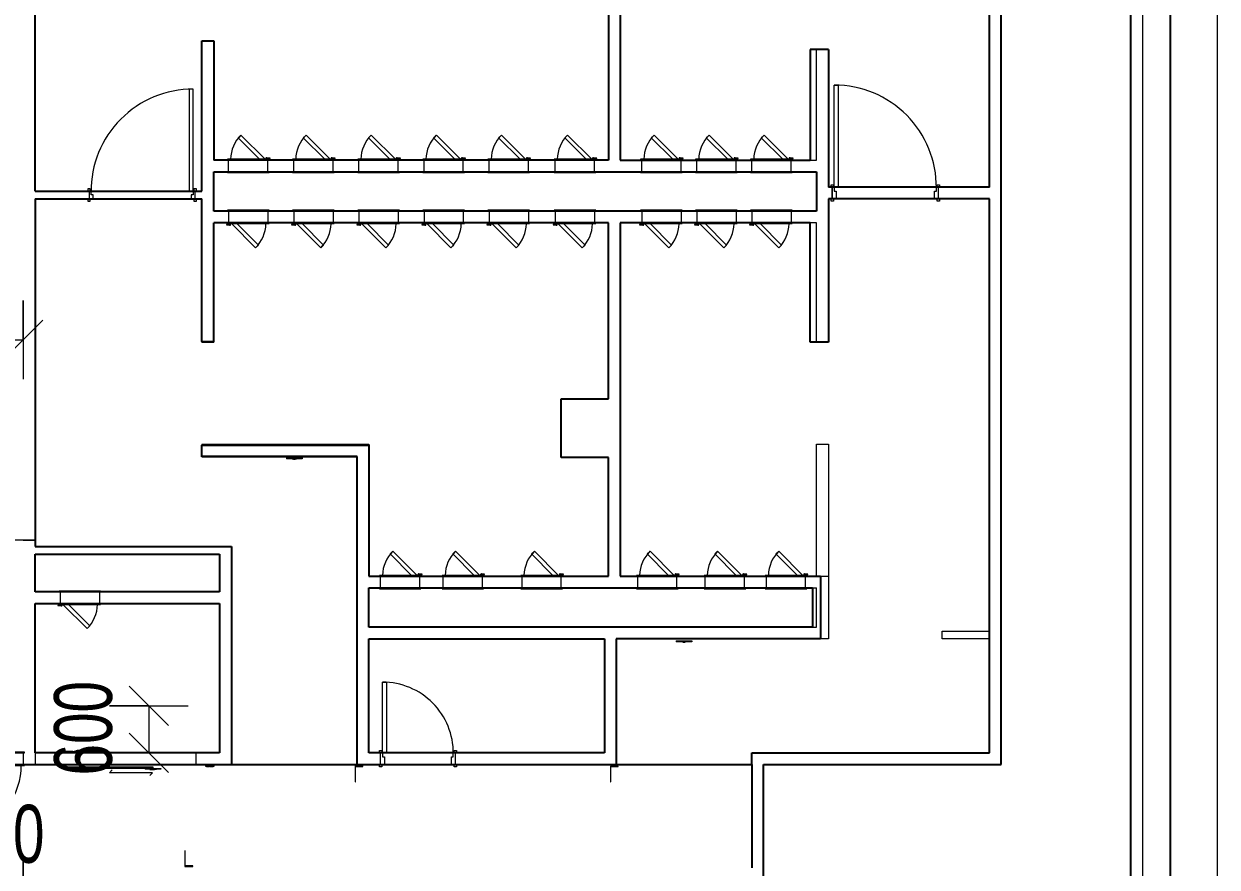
# Model space of a CAD drawing. Header units: millimetres. Extents: x 35540 to 832230, y -10956 to 416550.
# Drawn here: x 78847 to 94039, y 34341 to 45082 of the extents above; entities that cross this region are included whole.
import ezdxf

# ---------------------------------------------------------------- set-up
doc = ezdxf.new("R2010")
doc.units = ezdxf.units.MM
for name, color, linetype, lineweight in [('A-ANNO-DIMS', 211, 'Continuous', 5), ('A-ANNO-DIMS-500', 211, 'Continuous', 5), ('A-AREA-BNDY', 1, 'Continuous', 18), ('A-DOOR', 31, 'Continuous', 5), ('A-DOOR-FRAM', 31, 'Continuous', 15), ('A-FLOR', 192, 'Continuous', 5), ('A-GENM', 13, 'Continuous', 5), ('A-WALL', 113, 'Continuous', 5)]:
    doc.layers.add(name, color=color, linetype=linetype, lineweight=lineweight)
doc.styles.add('Arial', font='arial.ttf', dxfattribs={"width": 0.7, "height": 737.649701})
doc.dimstyles.new('Linear_-_1_5mm_Arial', dxfattribs={"dimscale": 304.8, "dimtxt": 750, "dimasz": 1.64042, "dimexe": 1.64042, "dimexo": 0.0625, "dimgap": 0.82021, "dimtad": 1, "dimdec": 0, "dimzin": 0, "dimdsep": 46, "dimtxsty": 'Arial', "dimblk1": 'OBLIQUE', "dimblk2": 'OBLIQUE', "dimsah": 1, "dimcen": 0.09, "dimadec": 0, "dimazin": 0, "dimtfac": 1, "dimtdec": 4, "dimtix": 1, "dimtmove": 0, "dimatfit": 3, "dimfxl": 1.64042, "dimfxlon": 1, "dimtvp": 1, "dimtolj": 1, "dimtzin": 0, "dimarcsym": 2})

# ---------------------------------------------------------------- blocks, each defined once
blk = doc.blocks.new('DLN-Single Door__X01_ - _M08_1300 x 2450 _WH_-16935537-G_F U_F_A_')
at = {"layer": 'A-DOOR'}
for p, q in [((-660, 80), (-690, 80)), ((-690, 80), (-690, 50)), ((-690, 50), (-660, 50)), ((-660, 50), (-660, 80)), ((690, 80), (660, 80)), ((660, 80), (660, 50)), ((660, 50), (690, 50)), ((690, 50), (690, 80)), ((-660, -50), (-690, -50)), ((-690, -50), (-690, -80)), ((-690, -80), (-660, -80)), ((-660, -80), (-660, -50)), ((-600, -50), (-650, -50)), ((-650, -50), (-650, -1350)), ((-600, -1350), (-600, -50)), ((690, -50), (660, -50)), ((660, -50), (660, -80)), ((660, -80), (690, -80)), ((690, -80), (690, -50)), ((-650, -1350), (-600, -1350))]:
    blk.add_line(p, q, dxfattribs=at)
blk.add_arc((-650, -50), 1300, 270, 0.5, dxfattribs=at)
at = {"layer": 'A-DOOR-FRAM'}
for p, q in [((-625, 50), (-675, 50)), ((-675, 50), (-675, -50)), ((-650, -50), (-650, 0)), ((-650, 0), (-625, 0)), ((-625, 0), (-625, 50)), ((625, 50), (625, 0)), ((675, 50), (625, 50)), ((675, -50), (675, 50)), ((-675, -50), (-650, -50)), ((625, 0), (650, 0)), ((650, 0), (650, -50)), ((650, -50), (675, -50))]:
    blk.add_line(p, q, dxfattribs=at)
blk = doc.blocks.new('DLN-Single Door__X01_ - _M03a_ 900 x 2450 _WH_-16935538-G_F U_F_A_')
at = {"layer": 'A-DOOR'}
for p, q in [((-450, 975), (-400, 975)), ((-450, 75), (-450, 975)), ((-400, 975), (-400, 75)), ((-490, 105), (-460, 105)), ((-490, 75), (-490, 105)), ((-460, 75), (-490, 75)), ((-460, 105), (-460, 75)), ((-400, 75), (-450, 75)), ((460, 75), (460, 105)), ((460, 105), (490, 105)), ((490, 75), (460, 75)), ((490, 105), (490, 75)), ((-490, -75), (-460, -75)), ((-490, -105), (-490, -75)), ((-460, -105), (-490, -105)), ((-460, -75), (-460, -105)), ((460, -105), (460, -75)), ((460, -75), (490, -75)), ((490, -105), (460, -105)), ((490, -75), (490, -105))]:
    blk.add_line(p, q, dxfattribs=at)
blk.add_arc((-450, 75), 900, 359.5, 90, dxfattribs=at)
at = {"layer": 'A-DOOR-FRAM'}
for p, q in [((-475, 75), (-450, 75)), ((-475, -75), (-475, 75)), ((-450, 75), (-450, 25)), ((-450, 25), (-425, 25)), ((-425, 25), (-425, -75)), ((425, 25), (450, 25)), ((425, -75), (425, 25)), ((450, 75), (475, 75)), ((450, 25), (450, 75)), ((475, 75), (475, -75)), ((-425, -75), (-475, -75)), ((475, -75), (425, -75))]:
    blk.add_line(p, q, dxfattribs=at)
blk = doc.blocks.new('DLN-Access Panel__AP13_ - _AP13_ 900 x 1100 _WH_-13765078-G_F U_F_A_')
at = {"layer": 'A-DOOR'}
for p, q in [((-490, 75), (-490, 85)), ((490, 85), (-490, 85)), ((-490, 75), (490, 75)), ((490, 75), (490, 85)), ((-490, -85), (-490, -75)), ((490, -75), (-490, -75)), ((-490, -85), (490, -85)), ((-436, -85), (287, -591)), ((316, -550), (-349, -85)), ((490, -85), (490, -75)), ((287, -591), (316, -550))]:
    blk.add_line(p, q, dxfattribs=at)
blk.add_arc((-450, -75), 900, 325, 359.3465, dxfattribs=at)
at = {"layer": 'A-DOOR-FRAM', "lineweight": 5}
for p, q in [((-475, 75), (-475, -75)), ((475, 75), (475, -75))]:
    blk.add_line(p, q, dxfattribs=at)
blk = doc.blocks.new('DLN-Access Panel__AP01_ - _AP04_ 450 x 650 _WH_-16056296-G_F U_F_A_')
at = {"layer": 'A-DOOR'}
for p, q in [((-265, 75), (-265, 85)), ((265, 85), (-265, 85)), ((-265, 75), (265, 75)), ((265, 75), (265, 85)), ((-240, -95), (-278, -95)), ((-278, -95), (-278, -100)), ((-278, -100), (-240, -100)), ((-265, -85), (-265, -75)), ((265, -75), (-265, -75)), ((-265, -85), (265, -85)), ((-240, -85), (-240, -97)), ((-225, -97), (-225, -85)), ((-215, -85), (93, -393)), ((129, -358), (-144, -85)), ((265, -85), (265, -75)), ((93, -393), (129, -358))]:
    blk.add_line(p, q, dxfattribs=at)
for centre, radius, start, end in [((-233, -97), 7.5, 199.4712, 360), ((-233, -97), 7.5, 180, 0), ((-233, -97), 7.5, 199.4712, 360), ((-233, -97), 7.5, 195, 0), ((-233, -97), 2, 180, 360), ((-233, -97), 2, 180, 360), ((-225, -75), 450, 315, 358.6824)]:
    blk.add_arc(centre, radius, start, end, dxfattribs=at)
at = {"layer": 'A-DOOR-FRAM', "lineweight": 5}
for p, q in [((-250, 75), (-250, -75)), ((250, 75), (250, -75))]:
    blk.add_line(p, q, dxfattribs=at)
blk = doc.blocks.new('DLN-Access Panel__AP01_ - _AP04_ 450 x 650 _WH_-16053561-G_F U_F_A_')
at = {"layer": 'A-DOOR'}
for p, q in [((-265, 75), (-265, 85)), ((265, 85), (-265, 85)), ((-265, 75), (265, 75)), ((265, 75), (265, 85)), ((-240, -95), (-278, -95)), ((-278, -95), (-278, -100)), ((-278, -100), (-240, -100)), ((-265, -85), (-265, -75)), ((265, -75), (-265, -75)), ((-265, -85), (265, -85)), ((-240, -85), (-240, -97)), ((-225, -97), (-225, -85)), ((-215, -85), (93, -393)), ((129, -358), (-144, -85)), ((265, -85), (265, -75)), ((93, -393), (129, -358))]:
    blk.add_line(p, q, dxfattribs=at)
for centre, radius, start, end in [((-233, -97), 7.5, 199.4712, 360), ((-233, -97), 7.5, 180, 0), ((-233, -97), 7.5, 199.4712, 360), ((-233, -97), 7.5, 195, 0), ((-233, -97), 2, 180, 360), ((-233, -97), 2, 180, 360), ((-225, -75), 450, 315, 358.6824)]:
    blk.add_arc(centre, radius, start, end, dxfattribs=at)
at = {"layer": 'A-DOOR-FRAM', "lineweight": 5}
for p, q in [((-250, 75), (-250, -75)), ((250, 75), (250, -75))]:
    blk.add_line(p, q, dxfattribs=at)
blk = doc.blocks.new('DLN-Access Panel__AP01_ - _AP04_ 450 x 650 _WH_-V11-G_F U_F_A_')
at = {"layer": 'A-DOOR'}
for p, q in [((-265, 75), (-265, 85)), ((265, 85), (-265, 85)), ((-265, 75), (265, 75)), ((265, 75), (265, 85)), ((-240, -95), (-278, -95)), ((-278, -95), (-278, -100)), ((-278, -100), (-240, -100)), ((-265, -85), (-265, -75)), ((265, -75), (-265, -75)), ((-265, -85), (265, -85)), ((-240, -85), (-240, -97)), ((-225, -97), (-225, -85)), ((-215, -85), (93, -393)), ((129, -358), (-144, -85)), ((265, -85), (265, -75)), ((93, -393), (129, -358))]:
    blk.add_line(p, q, dxfattribs=at)
for centre, radius, start, end in [((-233, -97), 7.5, 199.4712, 360), ((-233, -97), 7.5, 180, 0), ((-233, -97), 7.5, 199.4712, 360), ((-233, -97), 7.5, 195, 0), ((-233, -97), 2, 180, 360), ((-233, -97), 2, 180, 360), ((-225, -75), 450, 315, 358.6824)]:
    blk.add_arc(centre, radius, start, end, dxfattribs=at)
at = {"layer": 'A-DOOR-FRAM', "lineweight": 5}
for p, q in [((-250, 75), (-250, -75)), ((250, 75), (250, -75))]:
    blk.add_line(p, q, dxfattribs=at)
blk = doc.blocks.new('DLN-Access Panel__AP01_ - _AP04_ 450 x 650 _WH_-V10-G_F U_F_A_')
at = {"layer": 'A-DOOR'}
for p, q in [((-265, 75), (-265, 85)), ((265, 85), (-265, 85)), ((-265, 75), (265, 75)), ((265, 75), (265, 85)), ((-240, -95), (-278, -95)), ((-278, -95), (-278, -100)), ((-278, -100), (-240, -100)), ((-265, -85), (-265, -75)), ((265, -75), (-265, -75)), ((-265, -85), (265, -85)), ((-240, -85), (-240, -97)), ((-225, -97), (-225, -85)), ((-215, -85), (93, -393)), ((129, -358), (-144, -85)), ((265, -85), (265, -75)), ((93, -393), (129, -358))]:
    blk.add_line(p, q, dxfattribs=at)
for centre, radius, start, end in [((-233, -97), 7.5, 199.4712, 360), ((-233, -97), 7.5, 180, 0), ((-233, -97), 7.5, 199.4712, 360), ((-233, -97), 7.5, 195, 0), ((-233, -97), 2, 180, 360), ((-233, -97), 2, 180, 360), ((-225, -75), 450, 315, 358.6824)]:
    blk.add_arc(centre, radius, start, end, dxfattribs=at)
at = {"layer": 'A-DOOR-FRAM', "lineweight": 5}
for p, q in [((-250, 75), (-250, -75)), ((250, 75), (250, -75))]:
    blk.add_line(p, q, dxfattribs=at)
blk = doc.blocks.new('DLN-Single Door__X01_ - _M08a_1300 x 2450 _WH_-16935548-G_F U_F_A_')
at = {"layer": 'A-DOOR'}
for p, q in [((-650, 1375), (-600, 1375)), ((-650, 75), (-650, 1375)), ((-600, 1375), (-600, 75)), ((-690, 105), (-660, 105)), ((-690, 75), (-690, 105)), ((-660, 75), (-690, 75)), ((-660, 105), (-660, 75)), ((-600, 75), (-650, 75)), ((660, 75), (660, 105)), ((660, 105), (690, 105)), ((690, 75), (660, 75)), ((690, 105), (690, 75)), ((-690, -75), (-660, -75)), ((-690, -105), (-690, -75)), ((-660, -105), (-690, -105)), ((-660, -75), (-660, -105)), ((660, -105), (660, -75)), ((660, -75), (690, -75)), ((690, -105), (660, -105)), ((690, -75), (690, -105))]:
    blk.add_line(p, q, dxfattribs=at)
blk.add_arc((-650, 75), 1300, 359.5, 90, dxfattribs=at)
at = {"layer": 'A-DOOR-FRAM'}
for p, q in [((-675, 75), (-650, 75)), ((-675, -75), (-675, 75)), ((-650, 75), (-650, 25)), ((-650, 25), (-625, 25)), ((-625, 25), (-625, -75)), ((625, 25), (650, 25)), ((625, -75), (625, 25)), ((650, 75), (675, 75)), ((650, 25), (650, 75)), ((675, 75), (675, -75)), ((-625, -75), (-675, -75)), ((675, -75), (625, -75))]:
    blk.add_line(p, q, dxfattribs=at)
blk = doc.blocks.new('Signage - Female - Type 1-17066941-G_F U_F_A_')
at = {"layer": 'A-GENM'}
for p, q in [((225, -10), (125, -10)), ((125, -10), (125, -210)), ((131, -210), (131, -16)), ((131, -16), (225, -16)), ((225, -16), (225, -10)), ((125, -210), (131, -210))]:
    blk.add_line(p, q, dxfattribs=at)
blk = doc.blocks.new('Signage - Male - Type 1-17068296-G_F U_F_A_')
at = {"layer": 'A-GENM'}
for p, q in [((225, -9), (125, -9)), ((125, -9), (125, -209)), ((131, -209), (131, -15)), ((131, -15), (225, -15)), ((225, -15), (225, -9)), ((125, -209), (131, -209))]:
    blk.add_line(p, q, dxfattribs=at)
blk = doc.blocks.new('Signage - Lift - Type 1-17070343-G_F U_F_A_')
at = {"layer": 'A-GENM'}
for p, q in [((25, -9), (25, -15)), ((125, -9), (25, -9)), ((25, -15), (119, -15)), ((119, -15), (119, -209)), ((125, -209), (125, -9)), ((119, -209), (125, -209))]:
    blk.add_line(p, q, dxfattribs=at)
blk = doc.blocks.new('Signage - Female_Wall Mount_ - Type 1-17078558-G_F U_F_A_')
at = {"layer": 'A-GENM'}
for p, q in [((25, 22), (225, 22)), ((25, 12), (25, 22)), ((225, 12), (25, 12)), ((98, 28), (115, 28)), ((98, 22), (98, 28)), ((115, 28), (115, 22)), ((115, 28), (115, 22)), ((135, 28), (115, 28)), ((115, 28), (135, 28)), ((115, 28), (135, 28)), ((115, 28), (115, 22)), ((117, 28), (133, 28)), ((117, 22), (117, 28)), ((118, 28), (118, 22)), ((132, 22), (132, 28)), ((133, 22), (133, 28)), ((135, 22), (135, 28)), ((135, 28), (152, 28)), ((135, 22), (135, 28)), ((152, 22), (152, 28)), ((225, 12), (225, 22))]:
    blk.add_line(p, q, dxfattribs=at)
blk = doc.blocks.new('Signage - Male_Wall Mount_ - Type 1-17079279-G_F U_F_A_')
at = {"layer": 'A-GENM'}
for p, q in [((25, 22), (225, 22)), ((25, 12), (25, 22)), ((225, 12), (25, 12)), ((105, 28), (105, 22)), ((105, 28), (115, 28)), ((115, 28), (115, 22)), ((115, 28), (135, 28)), ((135, 28), (115, 28)), ((115, 28), (135, 28)), ((116, 28), (134, 28)), ((116, 22), (116, 28)), ((118, 28), (118, 22)), ((132, 22), (132, 28)), ((134, 22), (134, 28)), ((135, 22), (135, 28)), ((135, 28), (145, 28)), ((145, 22), (145, 28)), ((225, 12), (225, 22))]:
    blk.add_line(p, q, dxfattribs=at)
blk = doc.blocks.new('Accessible Toilet Power Operated Sliding Door_V14 - Accessible Toilet Power Operated Sliding Door_V14-17315368-G_F U_F_A_')
at = {"layer": 'A-DOOR', "lineweight": 15}
for p, q in [((-1111, 214), (-1146, 178)), ((-1146, 178), (-596, 178)), ((-596, 178), (-632, 143)), ((-1150, 103), (-1150, 123)), ((-1150, 123), (-50, 123)), ((-50, 103), (-1150, 103)), ((-50, 103), (-50, 123))]:
    blk.add_line(p, q, dxfattribs=at)
at = {"layer": 'A-DOOR'}
for p, q in [((-1925, 98), (-1825, 98)), ((-1925, 75), (-1925, 98)), ((-1918, 103), (-1880, 103)), ((-1870, 103), (-1832, 103)), ((-1825, 98), (-1825, 75)), ((-370, -75), (-370, -98)), ((-270, -98), (-370, -98)), ((-363, -103), (-363, -98)), ((-325, -103), (-363, -103)), ((-325, -98), (-325, -103)), ((-315, -98), (-315, -103)), ((-277, -103), (-315, -103)), ((-277, -103), (-277, -98)), ((-270, -98), (-270, -75)), ((-250, -98), (-270, -98)), ((-250, -75), (-250, -98)), ((-150, -98), (-250, -98)), ((-225, -98), (-225, -103)), ((-218, -103), (-225, -103)), ((-218, -98), (-218, -103)), ((-218, -98), (-218, -103)), ((-182, -103), (-218, -103)), ((-213, -98), (-213, -103)), ((-213, -103), (-187, -103)), ((-187, -103), (-213, -103)), ((-203, -103), (-203, -98)), ((-203, -98), (-203, -103)), ((-203, -103), (-197, -103)), ((-197, -103), (-203, -103)), ((-197, -98), (-197, -103)), ((-197, -98), (-197, -103)), ((-187, -98), (-187, -103)), ((-182, -103), (-182, -98)), ((-182, -98), (-182, -103)), ((-175, -103), (-182, -103)), ((-175, -98), (-175, -103)), ((-150, -98), (-150, -75)), ((-130, -98), (-130, -75)), ((-30, -98), (-130, -98)), ((-30, -75), (-30, -98))]:
    blk.add_line(p, q, dxfattribs=at)
blk = doc.blocks.new('Signage - Dis_Wall Mount 2_ - Signage - Dis_Wall Mount 2_-17087926-G_F U_F_A_')
at = {"layer": 'A-GENM'}
for p, q in [((-100, 10), (100, 10)), ((-100, 10), (-100, 0)), ((100, 0), (-100, 0)), ((-17, 0), (-17, -6)), ((-17, -6), (-17, 0)), ((10, -6), (10, 0)), ((18, -6), (18, 0)), ((21, -6), (21, 0)), ((22, 0), (22, -6)), ((26, -6), (26, 0)), ((34, -6), (34, 0)), ((45, -6), (45, 0)), ((100, 10), (100, 0)), ((-40, 0), (-40, -6)), ((-17, -6), (-40, -6)), ((-40, -6), (21, -6)), ((18, -6), (-17, -6)), ((-10, 0), (-10, -6)), ((-10, 0), (-10, -6)), ((10, -6), (-10, -6)), ((-10, -6), (10, -6)), ((10, -6), (-10, -6)), ((10, -6), (10, 0)), ((10, -6), (10, 0)), ((26, -6), (10, -6)), ((21, -6), (18, -6)), ((32, -6), (26, -6)), ((45, -6), (32, -6))]:
    blk.add_line(p, q, dxfattribs=at)
blk = doc.blocks.new('DIMBLOCK8-G_F U_F_A_')
at = {"layer": 'A-ANNO-DIMS-500'}
for p, q in [((77739, 34428), (77739, 33428)), ((77739, 33928), (77739, 34428)), ((78839, 34428), (78839, 33428)), ((78839, 33928), (78839, 34428)), ((77739, 33928), (77989, 34178)), ((78839, 33928), (79089, 34178)), ((77739, 33928), (77489, 33678)), ((77739, 33928), (78839, 33928)), ((78839, 33928), (78589, 33678))]:
    blk.add_line(p, q, dxfattribs=at)
at = {"layer": 'A-ANNO-DIMS-500', "color": 0, "insert": (77505, 35135), "char_height": 737.6, "width": 1883.08, "attachment_point": 1, "line_spacing_factor": 0.938532, "style": 'Arial'}
blk.add_mtext('1100', dxfattribs=at)
blk = doc.blocks.new('_Oblique')
at = {"color": 0, "linetype": 'ByBlock', "lineweight": -2}
blk.add_line((-0.5, -0.5), (0.5, 0.5), dxfattribs=at)
blk = doc.blocks.new('DIMBLOCK9-G_F U_F_A_')
at = {"layer": 'A-ANNO-DIMS-500'}
for p, q in [((80438, 36397), (80188, 36647)), ((79938, 36397), (80938, 36397)), ((80438, 36397), (79938, 36397)), ((80438, 36397), (80438, 35797)), ((80438, 36397), (80688, 36147)), ((80438, 35797), (80188, 36047)), ((79938, 35797), (80938, 35797)), ((80438, 35797), (79938, 35797)), ((80438, 35797), (80688, 35547))]:
    blk.add_line(p, q, dxfattribs=at)
at = {"layer": 'A-ANNO-DIMS-500', "color": 0, "insert": (79231, 35509), "char_height": 737.6, "width": 1412.31, "attachment_point": 1, "rotation": 90, "line_spacing_factor": 0.938532, "style": 'Arial'}
blk.add_mtext('600', dxfattribs=at)
blk = doc.blocks.new('DIMBLOCK11-G_F U_F_A_')
at = {"layer": 'A-ANNO-DIMS-500'}
for p, q in [((76039, 40558), (76039, 41558)), ((78839, 41558), (78839, 40558)), ((78839, 41058), (78839, 41558)), ((76039, 41058), (76289, 41308)), ((78839, 41058), (79089, 41308)), ((76039, 41058), (75789, 40808)), ((76039, 41058), (78839, 41058)), ((76039, 41058), (76039, 40558)), ((78839, 41058), (78589, 40808))]:
    blk.add_line(p, q, dxfattribs=at)
at = {"layer": 'A-ANNO-DIMS-500', "color": 0, "insert": (76655, 42265), "char_height": 737.6, "width": 1883.08, "attachment_point": 1, "line_spacing_factor": 0.938532, "style": 'Arial'}
blk.add_mtext('2800', dxfattribs=at)

msp = doc.modelspace()

# ---------------------------------------------------------------- linework, layer by layer
at = {"layer": 'A-AREA-BNDY', "color": 7, "lineweight": 25}
for p, q in [((78989.3, 42952.5), (78989.3, 49957.5)), ((91139.3, 43002.5), (91139.3, 49957.5)), ((91289.3, 35647.5), (91289.3, 48757.7)), ((92939.3, 32057.5), (92939.3, 48757.7)), ((93439.3, 48757.7), (93439.3, 31607.5)), ((86289.3, 47687.5), (86289.3, 43347.5)), ((86439.3, 47687.5), (86439.3, 43347.5)), ((81114.3, 42952.5), (81114.3, 44867.5)), ((81114.3, 44867.5), (81264.3, 44867.5)), ((81264.3, 44867.5), (81264.3, 43347.5)), ((89089.3, 44757.5), (88859.3, 44757.5)), ((88859.3, 44757.5), (88859.3, 43347.5)), ((89089.3, 44757.5), (89089.3, 43002.5)), ((86289.3, 43347.5), (81264.3, 43347.5)), ((86439.3, 43347.5), (88859.3, 43347.5)), ((81264.3, 43197.5), (88939.3, 43197.5)), ((81264.3, 42697.5), (81264.3, 43197.5)), ((88939.3, 43197.5), (88939.3, 42697.5)), ((91139.3, 43002.5), (89089.3, 43002.5)), ((78989.3, 42952.5), (81114.3, 42952.5)), ((78989.3, 42852.5), (78989.3, 38427.5)), ((78989.3, 42852.5), (81114.3, 42852.5)), ((81114.3, 41037.5), (81114.3, 42852.5)), ((91139.3, 42852.5), (89089.3, 42852.5)), ((89089.3, 42852.5), (89089.3, 41027.5)), ((91139.3, 35797.5), (91139.3, 42852.5)), ((88939.3, 42697.5), (81264.3, 42697.5)), ((86289.3, 42547.5), (81264.3, 42547.5)), ((81264.3, 41037.5), (81264.3, 42547.5)), ((86289.3, 40307.5), (86289.3, 42547.5)), ((86439.3, 42547.5), (86439.3, 38047.5)), ((88859.3, 42547.5), (86439.3, 42547.5)), ((88859.3, 41027.5), (88859.3, 42547.5)), ((81114.3, 41037.5), (81264.3, 41037.5)), ((89089.3, 41027.5), (88859.3, 41027.5)), ((85689.3, 39557.5), (85689.3, 40307.5)), ((85689.3, 40307.5), (86289.3, 40307.5)), ((81114.3, 39567.5), (81114.3, 39717.5)), ((81114.3, 39717.5), (83239.3, 39717.5)), ((83239.3, 39717.5), (83239.3, 38047.5)), ((83089.3, 39567.5), (81114.3, 39567.5)), ((83089.3, 35647.5), (83089.3, 39567.5)), ((86289.3, 39557.5), (85689.3, 39557.5)), ((86289.3, 38047.5), (86289.3, 39557.5)), ((78989.3, 38427.5), (81489.3, 38427.5)), ((78989.3, 38327.5), (81339.3, 38327.5)), ((78989.3, 37847.5), (78989.3, 38327.5)), ((81339.3, 38327.5), (81339.3, 37847.5)), ((81489.3, 38427.5), (81489.3, 37647.5)), ((83239.3, 38047.5), (86289.3, 38047.5)), ((86439.3, 38047.5), (88989.3, 38047.5)), ((88989.3, 38047.5), (88989.3, 37247.5)), ((81339.3, 37847.5), (78989.3, 37847.5)), ((83239.3, 37897.5), (88889.3, 37897.5)), ((83239.3, 37397.5), (83239.3, 37897.5)), ((88889.3, 37897.5), (88889.3, 37397.5)), ((78989.3, 37697.5), (81339.3, 37697.5)), ((78989.3, 35797.5), (78989.3, 37697.5)), ((81339.3, 37697.5), (81339.3, 35797.5)), ((81489.3, 37647.5), (81489.3, 35647.5)), ((88889.3, 37397.5), (83239.3, 37397.5)), ((83239.3, 37247.5), (86239.3, 37247.5)), ((83239.3, 35797.5), (83239.3, 37247.5)), ((86239.3, 37247.5), (86239.3, 35797.5)), ((88989.3, 37247.5), (86389.3, 37247.5)), ((86389.3, 37247.5), (86389.3, 35647.5)), ((81339.3, 35797.5), (78989.3, 35797.5)), ((86239.3, 35797.5), (83239.3, 35797.5)), ((88114.3, 35647.5), (88114.3, 35797.5)), ((88114.3, 35797.5), (91139.3, 35797.5)), ((63139.3, 35647.5), (88114.3, 35647.5)), ((88114.3, 35647.5), (88114.3, 34332.5)), ((88264.3, 31607.5), (88264.3, 35647.5)), ((88264.3, 35647.5), (91289.3, 35647.5))]:
    msp.add_line(p, q, dxfattribs=at)
at = {"layer": 'A-FLOR'}
for p, q in [((80977.8, 42852.5), (79727.8, 42852.5)), ((89189.3, 42852.5), (90439.3, 42852.5)), ((81039.3, 35647.5), (79939.3, 35647.5)), ((83089.3, 35647.5), (81489.3, 35647.5)), ((84289.3, 35647.5), (83439.3, 35647.5)), ((88114.3, 35647.5), (86389.3, 35647.5)), ((86389.3, 35647.5), (88114.3, 35647.5))]:
    msp.add_line(p, q, dxfattribs=at)
at = {"layer": 'A-WALL', "lineweight": 18}
for p, q in [((91139.3, 43002.5), (91139.3, 49957.5)), ((94039.3, 48907.7), (94039.3, 31007.5)), ((91289.3, 48757.7), (91289.3, 35647.5)), ((92939.3, 32057.5), (92939.3, 48757.7)), ((93089.3, 48757.7), (93089.3, 32057.5)), ((93439.3, 31607.5), (93439.3, 48757.7)), ((78989.3, 48337.5), (78989.3, 42952.5)), ((86289.3, 43347.5), (86289.3, 46167.5)), ((86439.3, 46057.5), (86439.3, 43347.5)), ((81264.3, 44867.5), (81114.3, 44867.5)), ((81114.3, 42952.5), (81114.3, 44867.5)), ((81264.3, 44867.5), (81264.3, 43347.5)), ((89089.3, 44757.5), (88939.3, 44757.5)), ((88939.3, 43347.5), (88939.3, 44757.5)), ((89089.3, 44757.5), (89089.3, 43002.5)), ((81438.9, 43347.5), (81264.3, 43347.5)), ((81968.9, 43347.5), (82268, 43347.5)), ((82798, 43347.5), (83097.2, 43347.5)), ((83627.2, 43347.5), (83926.4, 43347.5)), ((84456.4, 43347.5), (84755.5, 43347.5)), ((85285.5, 43347.5), (85597.2, 43347.5)), ((86127.2, 43347.5), (86289.3, 43347.5)), ((86439.3, 43347.5), (86699.3, 43347.5)), ((87229.3, 43347.5), (87399.3, 43347.5)), ((87929.3, 43347.5), (88099.3, 43347.5)), ((88629.3, 43347.5), (88939.3, 43347.5)), ((81438.9, 43197.5), (81264.3, 43197.5)), ((81264.3, 43197.5), (81264.3, 42697.5)), ((81968.9, 43197.5), (82268, 43197.5)), ((82798, 43197.5), (83097.2, 43197.5)), ((83627.2, 43197.5), (83926.4, 43197.5)), ((84456.4, 43197.5), (84755.5, 43197.5)), ((85285.5, 43197.5), (85597.2, 43197.5)), ((86127.2, 43197.5), (86699.3, 43197.5)), ((87229.3, 43197.5), (87399.3, 43197.5)), ((87929.3, 43197.5), (88099.3, 43197.5)), ((88629.3, 43197.5), (88939.3, 43197.5)), ((88939.3, 42697.5), (88939.3, 43197.5)), ((89139.3, 43002.5), (89089.3, 43002.5)), ((89139.3, 43002.5), (89139.3, 42852.5)), ((91139.3, 43002.5), (90489.3, 43002.5)), ((90489.3, 43002.5), (90489.3, 42852.5)), ((78989.3, 42952.5), (79662.8, 42952.5)), ((78989.3, 42852.5), (79662.8, 42852.5)), ((78989.3, 42852.5), (78989.3, 38507.5)), ((81114.3, 42952.5), (81042.8, 42952.5)), ((81114.3, 42852.5), (81042.8, 42852.5)), ((81114.3, 41027.5), (81114.3, 42852.5)), ((89089.3, 42852.5), (89139.3, 42852.5)), ((89089.3, 42852.5), (89089.3, 41027.5)), ((91139.3, 42852.5), (90489.3, 42852.5)), ((91139.3, 37347.5), (91139.3, 42852.5)), ((81438.9, 42697.5), (81264.3, 42697.5)), ((81968.9, 42697.5), (82268, 42697.5)), ((82798, 42697.5), (83097.2, 42697.5)), ((83627.2, 42697.5), (83926.4, 42697.5)), ((84456.4, 42697.5), (84755.5, 42697.5)), ((85285.5, 42697.5), (85597.2, 42697.5)), ((86127.2, 42697.5), (86699.3, 42697.5)), ((87229.3, 42697.5), (87399.3, 42697.5)), ((87929.3, 42697.5), (88099.3, 42697.5)), ((88629.3, 42697.5), (88939.3, 42697.5)), ((81264.3, 42547.5), (81438.9, 42547.5)), ((81264.3, 42547.5), (81264.3, 41027.5)), ((81968.9, 42547.5), (82268, 42547.5)), ((82798, 42547.5), (83097.2, 42547.5)), ((83627.2, 42547.5), (83926.4, 42547.5)), ((84456.4, 42547.5), (84755.5, 42547.5)), ((85285.5, 42547.5), (85597.2, 42547.5)), ((86127.2, 42547.5), (86289.3, 42547.5)), ((86289.3, 42547.5), (86289.3, 40307.5)), ((86439.3, 40307.5), (86439.3, 42547.5)), ((86439.3, 42547.5), (86699.3, 42547.5)), ((87229.3, 42547.5), (87399.3, 42547.5)), ((87929.3, 42547.5), (88099.3, 42547.5)), ((88939.3, 42547.5), (88629.3, 42547.5)), ((88939.3, 41027.5), (88939.3, 42547.5)), ((81114.3, 41027.5), (81264.3, 41027.5)), ((88939.3, 41027.5), (89089.3, 41027.5)), ((81114.3, 39727.5), (83239.3, 39727.5)), ((81114.3, 39727.5), (81114.3, 39577.5)), ((83239.3, 39727.5), (83239.3, 38047.5)), ((88939.3, 38047.5), (88939.3, 39727.5)), ((88939.3, 39727.5), (89089.3, 39727.5)), ((89089.3, 39727.5), (89089.3, 37247.5)), ((83089.3, 39577.5), (81114.3, 39577.5)), ((83089.3, 37247.5), (83089.3, 39577.5)), ((86289.3, 39557.5), (86289.3, 38047.5)), ((86439.3, 38047.5), (86439.3, 39557.5)), ((78989.3, 38507.5), (75439.3, 38507.5)), ((78839.3, 38507.5), (78989.3, 38507.5)), ((78989.3, 38507.5), (78989.3, 38427.5)), ((78989.3, 38427.5), (81489.3, 38427.5)), ((81339.3, 38327.5), (78989.3, 38327.5)), ((78989.3, 38327.5), (78989.3, 37847.5)), ((81339.3, 37847.5), (81339.3, 38327.5)), ((81489.3, 38427.5), (81489.3, 35647.5)), ((83239.3, 38047.5), (83373, 38047.5)), ((83903, 38047.5), (84170.5, 38047.5)), ((84700.5, 38047.5), (85174.3, 38047.5)), ((85704.3, 38047.5), (86289.3, 38047.5)), ((86439.3, 38047.5), (86646.8, 38047.5)), ((87176.8, 38047.5), (87508, 38047.5)), ((88038, 38047.5), (88285.5, 38047.5)), ((88815.5, 38047.5), (89089.3, 38047.5)), ((78989.3, 37847.5), (79294.3, 37847.5)), ((81339.3, 37847.5), (79824.3, 37847.5)), ((83373, 37897.5), (83239.3, 37897.5)), ((83239.3, 37897.5), (83239.3, 37397.5)), ((83903, 37897.5), (84170.5, 37897.5)), ((84700.5, 37897.5), (85174.3, 37897.5)), ((85704.3, 37897.5), (86646.8, 37897.5)), ((87176.8, 37897.5), (87508, 37897.5)), ((88038, 37897.5), (88285.5, 37897.5)), ((88815.5, 37897.5), (88939.3, 37897.5)), ((88939.3, 37397.5), (88939.3, 37897.5)), ((79294.3, 37697.5), (78989.3, 37697.5)), ((78989.3, 37697.5), (78989.3, 35647.5)), ((79824.3, 37697.5), (81339.3, 37697.5)), ((81339.3, 35797.5), (81339.3, 37697.5)), ((83239.3, 37397.5), (88939.3, 37397.5)), ((83089.3, 35647.5), (83089.3, 37247.5)), ((83239.3, 37247.5), (83239.3, 35797.5)), ((86239.3, 37247.5), (83239.3, 37247.5)), ((86239.3, 35797.5), (86239.3, 37247.5)), ((86389.3, 37247.5), (86389.3, 35647.5)), ((89089.3, 37247.5), (86389.3, 37247.5)), ((90539.3, 37347.5), (91139.3, 37347.5)), ((90539.3, 37247.5), (90539.3, 37347.5)), ((91139.3, 37247.5), (90539.3, 37247.5)), ((91139.3, 35797.5), (91139.3, 37247.5)), ((78989.3, 35797.5), (79939.3, 35797.5)), ((79939.3, 35647.5), (79939.3, 35797.5)), ((81039.3, 35647.5), (81039.3, 35797.5)), ((81039.3, 35797.5), (81339.3, 35797.5)), ((83239.3, 35797.5), (83374.3, 35797.5)), ((86239.3, 35797.5), (84354.3, 35797.5)), ((88114.3, 35797.5), (91139.3, 35797.5)), ((88114.3, 35797.5), (88114.3, 35647.5)), ((79939.3, 35647.5), (78854.3, 35647.5)), ((81489.3, 35647.5), (81039.3, 35647.5)), ((83089.3, 35647.5), (83374.3, 35647.5)), ((86389.3, 35647.5), (84354.3, 35647.5)), ((88114.3, 34332.5), (88114.3, 35647.5)), ((91289.3, 35647.5), (88264.3, 35647.5)), ((88264.3, 35647.5), (88264.3, 33732.5))]:
    msp.add_line(p, q, dxfattribs=at)
at = {"layer": 'A-WALL', "color": 253, "lineweight": 20}
for p, q in [((86289.3, 40307.5), (85689.3, 40307.5)), ((85689.3, 40307.5), (85689.3, 39557.5)), ((86439.3, 39557.5), (86439.3, 40307.5)), ((86289.3, 39557.5), (85689.3, 39557.5))]:
    msp.add_line(p, q, dxfattribs=at)

# ---------------------------------------------------------------- block references
at = {"layer": 'A-DOOR', "rotation": 180}
for name, p in [('DLN-Single Door__X01_ - _M08_1300 x 2450 _WH_-16935537-G_F U_F_A_', (80352.8, 42902.5)), ('DLN-Access Panel__AP01_ - _AP04_ 450 x 650 _WH_-16053561-G_F U_F_A_', (81703.9, 43272.5)), ('DLN-Access Panel__AP01_ - _AP04_ 450 x 650 _WH_-16053561-G_F U_F_A_', (82533, 43272.5)), ('DLN-Access Panel__AP01_ - _AP04_ 450 x 650 _WH_-V11-G_F U_F_A_', (83362.2, 43272.5)), ('DLN-Access Panel__AP01_ - _AP04_ 450 x 650 _WH_-V11-G_F U_F_A_', (84191.4, 43272.5)), ('DLN-Access Panel__AP01_ - _AP04_ 450 x 650 _WH_-16053561-G_F U_F_A_', (85020.5, 43272.5)), ('DLN-Access Panel__AP01_ - _AP04_ 450 x 650 _WH_-V11-G_F U_F_A_', (85862.2, 43272.5)), ('DLN-Access Panel__AP01_ - _AP04_ 450 x 650 _WH_-16053561-G_F U_F_A_', (86964.3, 43272.5)), ('DLN-Access Panel__AP01_ - _AP04_ 450 x 650 _WH_-V11-G_F U_F_A_', (87664.3, 43272.5)), ('DLN-Access Panel__AP01_ - _AP04_ 450 x 650 _WH_-16053561-G_F U_F_A_', (88364.3, 43272.5)), ('DLN-Access Panel__AP01_ - _AP04_ 450 x 650 _WH_-16056296-G_F U_F_A_', (83638, 37972.5)), ('DLN-Access Panel__AP01_ - _AP04_ 450 x 650 _WH_-V10-G_F U_F_A_', (84435.5, 37972.5)), ('DLN-Access Panel__AP01_ - _AP04_ 450 x 650 _WH_-V10-G_F U_F_A_', (85439.3, 37972.5)), ('DLN-Access Panel__AP01_ - _AP04_ 450 x 650 _WH_-V10-G_F U_F_A_', (86911.8, 37972.5)), ('DLN-Access Panel__AP01_ - _AP04_ 450 x 650 _WH_-V10-G_F U_F_A_', (87773, 37972.5)), ('DLN-Access Panel__AP01_ - _AP04_ 450 x 650 _WH_-V10-G_F U_F_A_', (88550.5, 37972.5)), ('Accessible Toilet Power Operated Sliding Door_V14 - Accessible Toilet Power Operated Sliding Door_V14-17315368-G_F U_F_A_', (79339.3, 35722.5))]:
    msp.add_blockref(name, p, dxfattribs=at)
at = {"layer": 'A-DOOR'}
for name, p in [('DLN-Single Door__X01_ - _M08a_1300 x 2450 _WH_-16935548-G_F U_F_A_', (89814.3, 42927.5)), ('DLN-Access Panel__AP01_ - _AP04_ 450 x 650 _WH_-16056296-G_F U_F_A_', (81703.9, 42622.5)), ('DLN-Access Panel__AP01_ - _AP04_ 450 x 650 _WH_-16056296-G_F U_F_A_', (82533, 42622.5)), ('DLN-Access Panel__AP01_ - _AP04_ 450 x 650 _WH_-16056296-G_F U_F_A_', (83362.2, 42622.5)), ('DLN-Access Panel__AP01_ - _AP04_ 450 x 650 _WH_-V10-G_F U_F_A_', (84191.4, 42622.5)), ('DLN-Access Panel__AP01_ - _AP04_ 450 x 650 _WH_-16056296-G_F U_F_A_', (85020.5, 42622.5)), ('DLN-Access Panel__AP01_ - _AP04_ 450 x 650 _WH_-V10-G_F U_F_A_', (85862.2, 42622.5)), ('DLN-Access Panel__AP01_ - _AP04_ 450 x 650 _WH_-V10-G_F U_F_A_', (86964.3, 42622.5)), ('DLN-Access Panel__AP01_ - _AP04_ 450 x 650 _WH_-16056296-G_F U_F_A_', (87664.3, 42622.5)), ('DLN-Access Panel__AP01_ - _AP04_ 450 x 650 _WH_-V10-G_F U_F_A_', (88364.3, 42622.5)), ('DLN-Access Panel__AP01_ - _AP04_ 450 x 650 _WH_-16056296-G_F U_F_A_', (79559.3, 37772.5)), ('DLN-Single Door__X01_ - _M03a_ 900 x 2450 _WH_-16935538-G_F U_F_A_', (83864.3, 35722.5)), ('DLN-Access Panel__AP13_ - _AP13_ 900 x 1100 _WH_-13765078-G_F U_F_A_', (78364.3, 35722.5))]:
    msp.add_blockref(name, p, dxfattribs=at)
at = {"layer": 'A-GENM', "rotation": 180}
for name, p in [('Signage - Female_Wall Mount_ - Type 1-17078558-G_F U_F_A_', (82414.3, 39565)), ('Signage - Male_Wall Mount_ - Type 1-17079279-G_F U_F_A_', (87376.8, 37235)), ('Signage - Lift - Type 1-17070343-G_F U_F_A_', (81021.3, 34341.5))]:
    msp.add_blockref(name, p, dxfattribs=at)
at = {"layer": 'A-GENM'}
for name, p in [('Signage - Dis_Wall Mount 2_ - Signage - Dis_Wall Mount 2_-17087926-G_F U_F_A_', (80489.3, 35589.5)), ('Signage - Female - Type 1-17066941-G_F U_F_A_', (82939.3, 35639.9)), ('Signage - Male - Type 1-17068296-G_F U_F_A_', (86189.3, 35638.5))]:
    msp.add_blockref(name, p, dxfattribs=at)

# ---------------------------------------------------------------- dimensions: what is measured, and where the dimension line sits
at = {"layer": 'A-ANNO-DIMS'}
for base, p1, p2, override, picture, middle in [((78839.3, 41058.5), (76039.3, 40558.5), (78839.3, 41558.5), {"dimpost": '<>', "dimfxl": 2973.21375}, 'DIMBLOCK11-G_F U_F_A_', (77439.3, 41685.1)), ((78839.3, 33928.3), (77739.3, 34428.3), (78839.3, 34428.3), {"dimpost": '<>', "dimfxl": 1100}, 'DIMBLOCK8-G_F U_F_A_', (78289.3, 34554.9))]:
    dim = msp.add_linear_dim(base=base, p1=p1, p2=p2, dimstyle='Linear_-_1_5mm_Arial', override=override, dxfattribs=at)
    dim.commit()
    dim.dimension.update_dxf_attribs({"geometry": picture, "text_midpoint": middle})
dim = msp.add_linear_dim(base=(80438.2, 35797.5), p1=(79938.2, 36397.5), p2=(79938.2, 35797.5), angle=90, dimstyle='Linear_-_1_5mm_Arial', override={"dimpost": '<>', "dimfxl": 600}, dxfattribs=at)
dim.commit()
dim.dimension.update_dxf_attribs({"geometry": 'DIMBLOCK9-G_F U_F_A_', "text_midpoint": (79811.6, 36097.5)})

doc.saveas('drawing.dxf')
